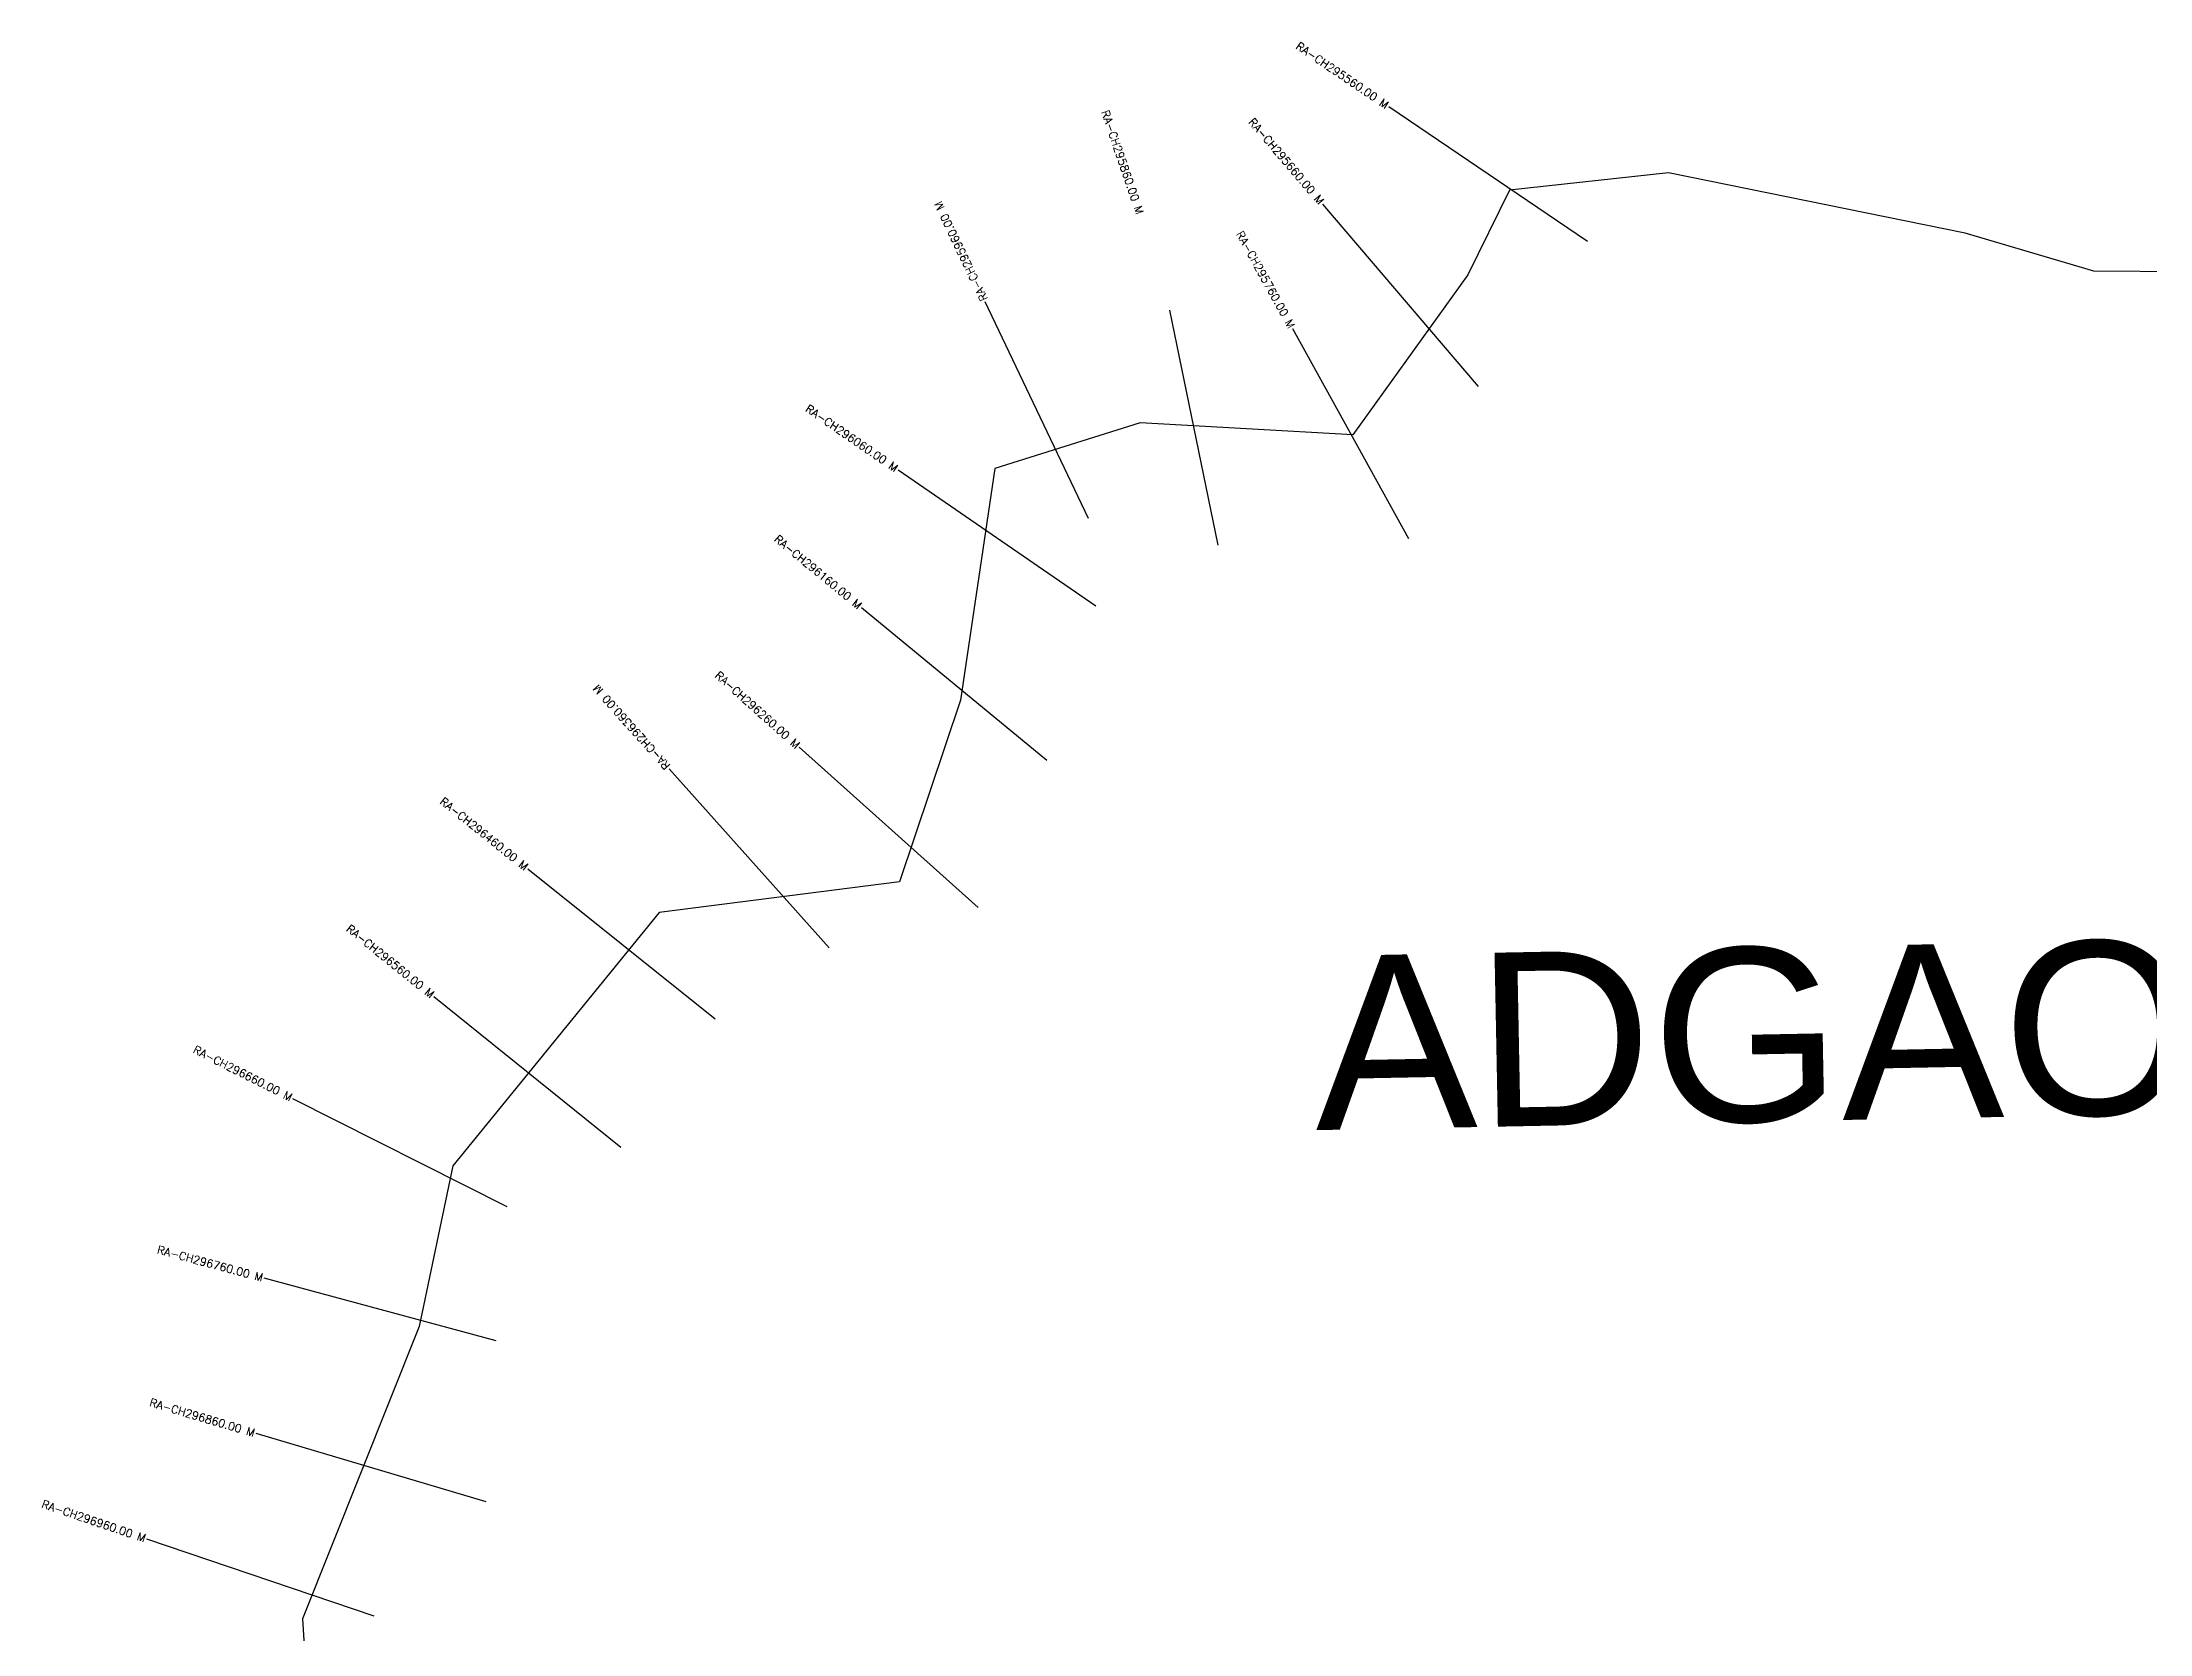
# Model space of a CAD drawing. Header units: metres. Extents: x 281119 to 283539, y 2015291 to 2017361.
# Drawn here: x 281408 to 282725, y 2016366 to 2017361 of the extents above; entities that cross this region are included whole.
import ezdxf
from ezdxf.enums import TextEntityAlignment as Align

# ---------------------------------------------------------------- set-up
doc = ezdxf.new("R2010")
doc.units = ezdxf.units.M
doc.header["$MEASUREMENT"] = 0
for name, color, linetype in [('CS', 134, 'Continuous'), ('CSMark', 6, 'Continuous'), ('VILLAGE BOUNDRY', 10, 'Continuous'), ('VILLAGE NAME', 250, 'Continuous')]:
    doc.layers.add(name, color=color, linetype=linetype)
doc.styles.get("Standard").update_dxf_attribs({"font": 'simplex.shx'})

msp = doc.modelspace()

# ---------------------------------------------------------------- linework, layer by layer
at = {"layer": 'CS'}
for p, q in [((282373.3, 2017236.7), (282249.2, 2017321)), ((282305.2, 2017146.1), (282207.9, 2017260.2)), ((282061.5, 2017063.6), (281997, 2017199)), ((282142.6, 2017047), (282112.4, 2017193.9)), ((282261.8, 2017050.9), (282189.2, 2017182.2)), ((282066.1, 2017008.9), (281942.5, 2017093.9)), ((282035.4, 2016912.4), (281919.6, 2017007.8)), ((281992.5, 2016820.4), (281880.8, 2016920.6)), ((281899.4, 2016795.3), (281799.4, 2016907.1)), ((281828.2, 2016750.6), (281711.2, 2016844.5)), ((281769.2, 2016670.4), (281652.5, 2016764.7)), ((281698.2, 2016633.3), (281564.4, 2016700.9)), ((281691.3, 2016549.6), (281546.5, 2016588.8)), ((281685.1, 2016448.9), (281541.4, 2016491.6)), ((281615.2, 2016377.5), (281473.1, 2016425.6))]:
    msp.add_line(p, q, dxfattribs=at)
at = {"layer": 'VILLAGE BOUNDRY'}
msp.add_lwpolyline([(282747.4, 2017217.9), (282689.8, 2017218.3), (282609.3, 2017242), (282423.9, 2017279.7), (282324.7, 2017268.9), (282298.6, 2017215.9), (282226.8, 2017116), (282093.9, 2017123.5), (282003, 2017094.9), (281981.5, 2016950), (281943.5, 2016836.4), (281793.3, 2016817.4), (281664.2, 2016658.9), (281643.2, 2016558.5), (281570.4, 2016375.7), (281580, 2016221.6)], dxfattribs=at)

# ---------------------------------------------------------------- texts
at = {"layer": 'CSMark'}
for s, rotation, p in [('RA-CH295560.00 M', 325.8113, (282248.4, 2017321.5)), ('RA-CH295660.00 M', 310.4466, (282207.3, 2017261)), ('RA-CH295760.00 M', 298.9248, (282188.7, 2017183.1)), ('RA-CH296060.00 M', 325.4684, (281941.7, 2017094.5)), ('RA-CH296160.00 M', 320.5082, (281918.9, 2017008.5)), ('RA-CH296260.00 M', 318.1307, (281880.1, 2016921.2)), ('RA-CH296460.00 M', 321.2539, (281710.4, 2016845.2)), ('RA-CH296560.00 M', 321.0365, (281651.8, 2016765.4)), ('RA-CH296660.00 M', 333.1948, (281563.5, 2016701.4)), ('RA-CH296760.00 M', 344.8755, (281545.6, 2016589)), ('RA-CH296860.00 M', 343.4393, (281540.4, 2016491.9)), ('RA-CH296960.00 M', 341.2715, (281472.2, 2016426))]:
    msp.add_text(s, height=5, rotation=rotation, dxfattribs=at).set_placement(p, align=Align.MIDDLE_RIGHT)
for s, rotation, p in [('RA-CH295860.00 M', 288.8224, (282071.8, 2017318.6)), ('RA-CH295960.00 M', 115.4904, (281996.5, 2017199.9)), ('RA-CH296360.00 M', 131.8145, (281798.7, 2016907.8))]:
    msp.add_text(s, height=5, rotation=rotation, dxfattribs=at).set_placement(p, align=Align.MIDDLE_LEFT)
at = {"layer": 'VILLAGE NAME', "insert": (282201.5, 2016790), "char_height": 108.748, "attachment_point": 1, "rotation": 1.1028}
msp.add_mtext_dynamic_manual_height_columns('{\\fArial|b0|i0|c0|p34;ADGAON}', width=726.929, gutter_width=543.7, heights=[0], dxfattribs=at)

doc.saveas('drawing.dxf')
